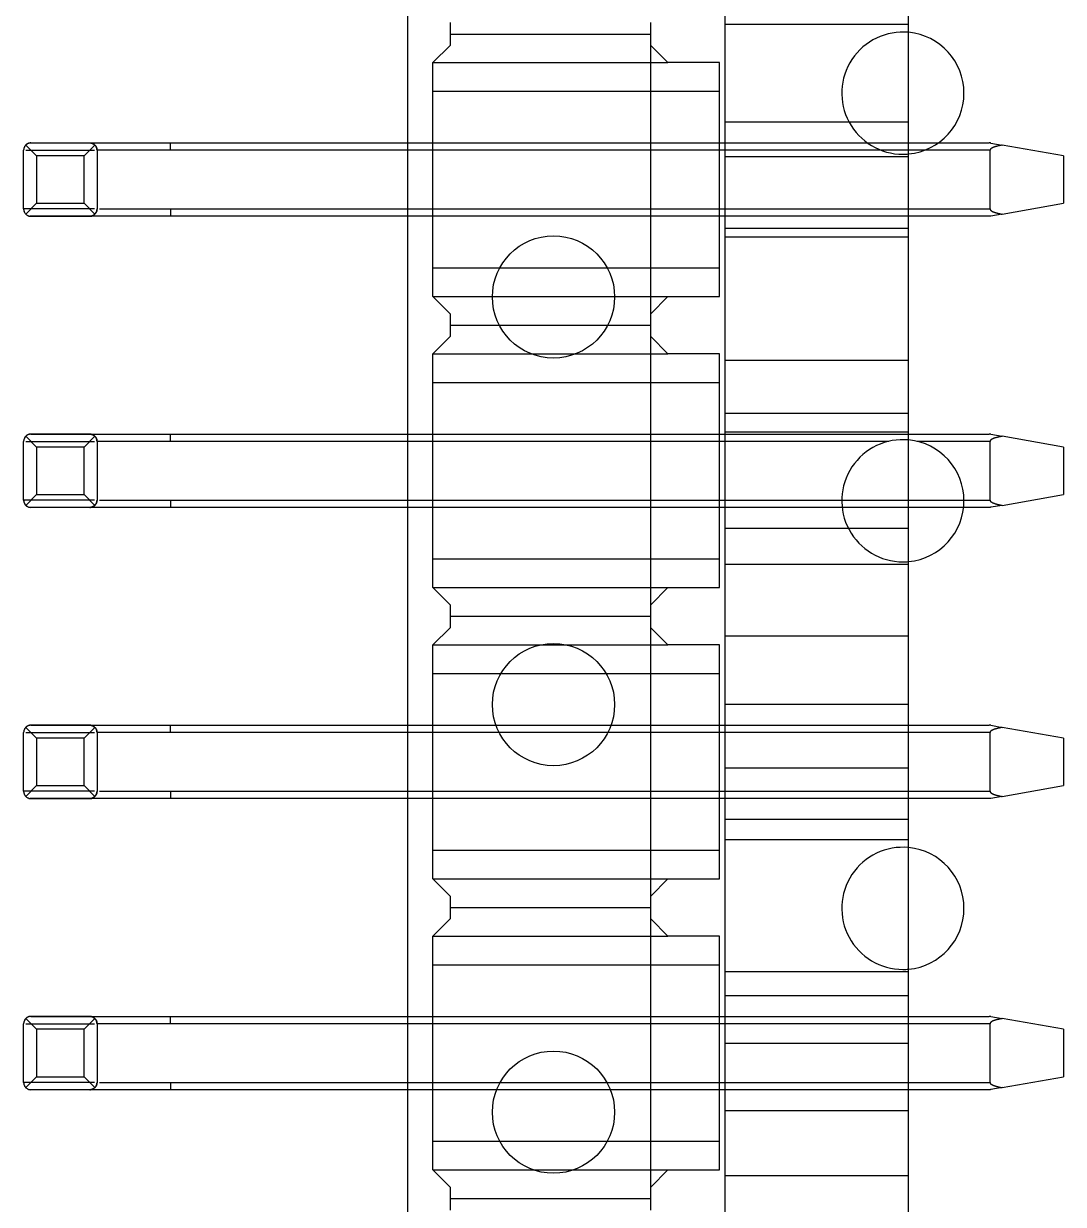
# Model space of a CAD drawing. Header units: millimetres. Extents: x -9.7 to 17, y -113.7 to -66.3.
# Drawn here: x -9.72 to -0.65, y -101.48 to -91.18 of the extents above; entities that cross this region are included whole.
import ezdxf

# ---------------------------------------------------------------- set-up
doc = ezdxf.new("R2010")
doc.units = ezdxf.units.MM
doc.linetypes.add('HIDDEN', pattern=[9.525, 6.35, -3.175])
doc.layers.get('0').update_dxf_attribs({"lineweight": 70})
doc.layers.add('Hidden', color=7, linetype='HIDDEN', lineweight=70)

msp = doc.modelspace()

# ---------------------------------------------------------------- linework, layer by layer
at = {"color": 7, "lineweight": -3}
for p, q in [((-6.368, -112.674), (-6.368, -67.335)), ((-3.6, -107.513), (-3.6, -72.493)), ((-2, -91.251), (-2, -88.758)), ((-2, -92.314), (-2, -91.251)), ((-9.72, -92.277), (-9.72, -92.281)), ((-9.72, -92.793), (-9.72, -92.281)), ((-9.607, -92.33), (-9.701, -92.236)), ((-9.133, -92.218), (-9.667, -92.218)), ((-9.656, -92.217), (-9.144, -92.217)), ((-9.193, -92.33), (-9.099, -92.236)), ((-9.134, -92.217), (-9.103, -92.217)), ((-9.103, -92.217), (-8.44, -92.217)), ((-9.08, -92.281), (-9.08, -92.793)), ((-8.44, -92.281), (-9.08, -92.281)), ((-8.44, -92.217), (-6.368, -92.217)), ((-6.368, -92.281), (-8.44, -92.281)), ((-2, -92.217), (-1.744, -92.217)), ((-1.864, -92.281), (-2, -92.281)), ((-9.607, -92.33), (-9.607, -92.744)), ((-9.193, -92.33), (-9.607, -92.33)), ((-9.193, -92.744), (-9.193, -92.33)), ((-2, -94.807), (-2, -92.314)), ((-9.701, -92.839), (-9.607, -92.744)), ((-9.607, -92.744), (-9.193, -92.744)), ((-9.099, -92.839), (-9.193, -92.744)), ((-9.059, -92.793), (-8.44, -92.793)), ((-8.44, -92.793), (-6.368, -92.793)), ((-9.667, -92.856), (-9.133, -92.856)), ((-9.144, -92.857), (-9.656, -92.857)), ((-8.44, -92.857), (-9.144, -92.857)), ((-6.368, -92.857), (-8.44, -92.857)), ((-5.567, -93.307), (-4.629, -93.307)), ((-5.631, -93.557), (-4.565, -93.557)), ((-5.571, -93.807), (-4.625, -93.807)), ((-5.571, -93.807), (-4.625, -93.807)), ((-5.292, -94.057), (-4.904, -94.057)), ((-9.133, -94.758), (-9.667, -94.758)), ((-9.656, -94.757), (-9.144, -94.757)), ((-9.134, -94.757), (-9.103, -94.757)), ((-9.103, -94.757), (-8.44, -94.757)), ((-8.44, -94.757), (-6.368, -94.757)), ((-9.72, -94.817), (-9.72, -94.821)), ((-9.72, -95.333), (-9.72, -94.821)), ((-9.607, -94.87), (-9.701, -94.776)), ((-9.607, -94.87), (-9.607, -95.284)), ((-9.193, -94.87), (-9.607, -94.87)), ((-9.193, -94.87), (-9.099, -94.776)), ((-9.193, -95.284), (-9.193, -94.87)), ((-9.08, -94.821), (-9.08, -95.333)), ((-8.44, -94.821), (-9.08, -94.821)), ((-6.368, -94.821), (-8.44, -94.821)), ((-2, -95.87), (-2, -94.807)), ((-9.701, -95.379), (-9.607, -95.284)), ((-9.607, -95.284), (-9.193, -95.284)), ((-9.099, -95.379), (-9.193, -95.284)), ((-9.059, -95.333), (-8.44, -95.333)), ((-8.44, -95.333), (-6.368, -95.333)), ((-2, -95.333), (-1.518, -95.333)), ((-9.667, -95.396), (-9.133, -95.396)), ((-9.144, -95.397), (-9.656, -95.397)), ((-8.44, -95.397), (-9.144, -95.397)), ((-6.368, -95.397), (-8.44, -95.397)), ((-1.521, -95.397), (-2, -95.397)), ((-2, -98.363), (-2, -95.87)), ((-5.22, -96.597), (-4.976, -96.597)), ((-5.559, -96.847), (-4.637, -96.847)), ((-9.607, -97.41), (-9.701, -97.316)), ((-9.133, -97.298), (-9.667, -97.298)), ((-9.656, -97.297), (-9.144, -97.297)), ((-9.193, -97.41), (-9.099, -97.316)), ((-9.134, -97.297), (-9.103, -97.297)), ((-9.103, -97.297), (-8.44, -97.297)), ((-8.44, -97.297), (-6.368, -97.297)), ((-9.72, -97.357), (-9.72, -97.361)), ((-9.72, -97.873), (-9.72, -97.361)), ((-9.193, -97.41), (-9.607, -97.41)), ((-9.607, -97.41), (-9.607, -97.824)), ((-9.193, -97.824), (-9.193, -97.41)), ((-9.08, -97.361), (-9.08, -97.873)), ((-8.44, -97.361), (-9.08, -97.361)), ((-6.368, -97.361), (-8.44, -97.361)), ((-9.701, -97.919), (-9.607, -97.824)), ((-9.607, -97.824), (-9.193, -97.824)), ((-9.099, -97.919), (-9.193, -97.824)), ((-9.667, -97.936), (-9.133, -97.936)), ((-9.144, -97.937), (-9.656, -97.937)), ((-8.44, -97.937), (-9.144, -97.937)), ((-9.059, -97.873), (-8.44, -97.873)), ((-8.44, -97.873), (-6.368, -97.873)), ((-6.368, -97.937), (-8.44, -97.937)), ((-2, -99.426), (-2, -98.363)), ((-2, -107.513), (-2, -99.426)), ((-9.72, -99.897), (-9.72, -99.901)), ((-9.72, -100.413), (-9.72, -99.901)), ((-9.607, -99.95), (-9.701, -99.856)), ((-9.133, -99.838), (-9.667, -99.838)), ((-9.656, -99.837), (-9.144, -99.837)), ((-9.193, -99.95), (-9.099, -99.856)), ((-9.134, -99.837), (-9.103, -99.837)), ((-9.103, -99.837), (-8.44, -99.837)), ((-9.08, -99.901), (-9.08, -100.413)), ((-8.44, -99.901), (-9.08, -99.901)), ((-8.44, -99.837), (-6.368, -99.837)), ((-6.368, -99.901), (-8.44, -99.901)), ((-9.607, -99.95), (-9.607, -100.364)), ((-9.193, -99.95), (-9.607, -99.95)), ((-9.193, -100.364), (-9.193, -99.95)), ((-9.701, -100.459), (-9.607, -100.364)), ((-9.607, -100.364), (-9.193, -100.364)), ((-9.099, -100.459), (-9.193, -100.364)), ((-8.44, -100.413), (-6.368, -100.413)), ((-9.667, -100.476), (-9.133, -100.476)), ((-9.144, -100.477), (-9.656, -100.477)), ((-8.44, -100.477), (-9.144, -100.477)), ((-6.368, -100.477), (-8.44, -100.477)), ((-5.567, -100.927), (-4.629, -100.927)), ((-5.27, -101.177), (-4.926, -101.177))]:
    msp.add_line(p, q, dxfattribs=at)
for centre in [(-5.098, -93.561), (-5.098, -97.117), (-5.098, -100.673)]:
    msp.add_circle(centre, 0.533, dxfattribs=at)
for centre, start, end in [((-2.05, -91.783), 84.6214, 270), ((-2.05, -91.783), 275.3786, 84.6214), ((-2.05, -91.783), 270, 275.3786), ((-2.05, -95.339), 84.6214, 270), ((-2.05, -95.339), 275.3786, 84.6214), ((-2.05, -95.339), 270, 275.3786), ((-2.05, -98.895), 84.6214, 270), ((-2.05, -98.895), 275.3786, 84.6214), ((-2.05, -98.895), 270, 275.3786)]:
    msp.add_arc(centre, 0.533, start, end, dxfattribs=at)
for centre in [(-8.44, -92.281), (-8.44, -94.821), (-8.44, -97.361), (-8.44, -99.901)]:
    msp.add_ellipse(centre, major_axis=(0, -0.064), ratio=0.000208, start_param=1.570796, end_param=3.141593, dxfattribs=at)
at = {"color": 7, "lineweight": -3, "extrusion": (-7.42711e-49, 7.95599e-31, -1)}
for centre in [(-8.44, -92.793), (-8.44, -95.333), (-8.44, -97.873), (-8.44, -100.413)]:
    msp.add_ellipse(centre, major_axis=(0, 0.064), ratio=0.000208, start_param=1.570796, end_param=3.141593, dxfattribs=at)
at = {"color": 7, "lineweight": -3}
for points, knots in [([(-9.701, -92.236), (-9.705, -92.24), (-9.71, -92.246), (-9.714, -92.255), (-9.716, -92.26), (-9.718, -92.264), (-9.719, -92.268), (-9.719, -92.27), (-9.719, -92.272), (-9.72, -92.274), (-9.72, -92.276), (-9.72, -92.279), (-9.72, -92.28), (-9.72, -92.281)], [0, 0, 0, 0, 0.337858, 0.4465, 0.575502, 0.652676, 0.743645, 0.778355, 0.815966, 0.856935, 0.901466, 0.949498, 1, 1, 1, 1]), ([(-9.667, -92.218), (-9.668, -92.219), (-9.67, -92.219), (-9.674, -92.22), (-9.677, -92.221), (-9.681, -92.222), (-9.687, -92.225), (-9.694, -92.229), (-9.699, -92.234), (-9.701, -92.236)], [0, 0, 0, 0, 0.085863, 0.170561, 0.254296, 0.378541, 0.501828, 0.748342, 1, 1, 1, 1]), ([(-9.656, -92.217), (-9.658, -92.217), (-9.662, -92.217), (-9.665, -92.218), (-9.667, -92.218)], [0, 0, 0, 0, 0.55994, 1, 1, 1, 1]), ([(-9.144, -92.217), (-9.142, -92.217), (-9.138, -92.217), (-9.135, -92.218), (-9.133, -92.218)], [0, 0, 0, 0, 0.55994, 1, 1, 1, 1]), ([(-9.099, -92.236), (-9.101, -92.234), (-9.106, -92.229), (-9.113, -92.225), (-9.119, -92.222), (-9.123, -92.221), (-9.126, -92.22), (-9.13, -92.219), (-9.132, -92.219), (-9.133, -92.218)], [0, 0, 0, 0, 0.250981, 0.497293, 0.620649, 0.745069, 0.828977, 0.913887, 1, 1, 1, 1]), ([(-9.08, -92.281), (-9.08, -92.281), (-9.08, -92.28), (-9.08, -92.278), (-9.08, -92.276), (-9.08, -92.275), (-9.081, -92.273), (-9.081, -92.271), (-9.081, -92.268), (-9.082, -92.265), (-9.083, -92.262), (-9.084, -92.259), (-9.085, -92.255), (-9.088, -92.249), (-9.093, -92.242), (-9.097, -92.238), (-9.099, -92.236)], [0, 0, 0, 0, 0.033141, 0.065982, 0.098538, 0.130825, 0.173485, 0.215737, 0.257622, 0.319854, 0.381505, 0.44273, 0.503682, 0.665984, 0.830465, 1, 1, 1, 1]), ([(-9.72, -92.793), (-9.72, -92.794), (-9.72, -92.795), (-9.72, -92.797), (-9.72, -92.798), (-9.72, -92.8), (-9.719, -92.802), (-9.719, -92.804), (-9.719, -92.807), (-9.718, -92.809), (-9.717, -92.812), (-9.716, -92.815), (-9.715, -92.82), (-9.712, -92.825), (-9.707, -92.832), (-9.703, -92.837), (-9.701, -92.839)], [0, 0, 0, 0, 0.033141, 0.065982, 0.098538, 0.130825, 0.173485, 0.215737, 0.257622, 0.319854, 0.381505, 0.44273, 0.503682, 0.665984, 0.830465, 1, 1, 1, 1]), ([(-9.099, -92.839), (-9.095, -92.834), (-9.09, -92.829), (-9.086, -92.82), (-9.084, -92.815), (-9.082, -92.81), (-9.081, -92.807), (-9.081, -92.804), (-9.081, -92.802), (-9.08, -92.8), (-9.08, -92.798), (-9.08, -92.796), (-9.08, -92.794), (-9.08, -92.793)], [0, 0, 0, 0, 0.337858, 0.4465, 0.575502, 0.652676, 0.743645, 0.778355, 0.815966, 0.856935, 0.901466, 0.949498, 1, 1, 1, 1]), ([(-9.711, -92.826), (-9.711, -92.827), (-9.708, -92.831), (-9.702, -92.838), (-9.696, -92.843), (-9.693, -92.846)], [0, 0, 0, 0, 0.085651, 0.583443, 1, 1, 1, 1]), ([(-9.701, -92.839), (-9.699, -92.841), (-9.694, -92.845), (-9.687, -92.849), (-9.681, -92.852), (-9.677, -92.854), (-9.674, -92.855), (-9.67, -92.856), (-9.668, -92.856), (-9.667, -92.856)], [0, 0, 0, 0, 0.250981, 0.497293, 0.620649, 0.745069, 0.828977, 0.913887, 1, 1, 1, 1]), ([(-9.656, -92.857), (-9.658, -92.857), (-9.662, -92.857), (-9.665, -92.857), (-9.667, -92.856)], [0, 0, 0, 0, 0.55994, 1, 1, 1, 1]), ([(-9.144, -92.857), (-9.142, -92.857), (-9.138, -92.857), (-9.135, -92.857), (-9.133, -92.856)], [0, 0, 0, 0, 0.55994, 1, 1, 1, 1]), ([(-9.133, -92.856), (-9.132, -92.856), (-9.13, -92.856), (-9.126, -92.855), (-9.123, -92.854), (-9.119, -92.852), (-9.113, -92.849), (-9.106, -92.845), (-9.101, -92.841), (-9.099, -92.839)], [0, 0, 0, 0, 0.085863, 0.170561, 0.254296, 0.378541, 0.501828, 0.748342, 1, 1, 1, 1]), ([(-9.667, -94.758), (-9.668, -94.759), (-9.67, -94.759), (-9.674, -94.76), (-9.677, -94.761), (-9.681, -94.762), (-9.687, -94.765), (-9.694, -94.769), (-9.699, -94.774), (-9.701, -94.776)], [0, 0, 0, 0, 0.085863, 0.170561, 0.254296, 0.378541, 0.501828, 0.748342, 1, 1, 1, 1]), ([(-9.656, -94.757), (-9.658, -94.757), (-9.662, -94.757), (-9.665, -94.758), (-9.667, -94.758)], [0, 0, 0, 0, 0.55994, 1, 1, 1, 1]), ([(-9.144, -94.757), (-9.142, -94.757), (-9.138, -94.757), (-9.135, -94.758), (-9.133, -94.758)], [0, 0, 0, 0, 0.55994, 1, 1, 1, 1]), ([(-9.099, -94.776), (-9.101, -94.774), (-9.106, -94.769), (-9.113, -94.765), (-9.119, -94.762), (-9.123, -94.761), (-9.126, -94.76), (-9.13, -94.759), (-9.132, -94.759), (-9.133, -94.758)], [0, 0, 0, 0, 0.250981, 0.497293, 0.620649, 0.745069, 0.828977, 0.913887, 1, 1, 1, 1]), ([(-9.701, -94.776), (-9.705, -94.78), (-9.71, -94.786), (-9.714, -94.795), (-9.716, -94.8), (-9.718, -94.804), (-9.719, -94.808), (-9.719, -94.81), (-9.719, -94.812), (-9.72, -94.814), (-9.72, -94.816), (-9.72, -94.819), (-9.72, -94.82), (-9.72, -94.821)], [0, 0, 0, 0, 0.337858, 0.4465, 0.575502, 0.652676, 0.743645, 0.778355, 0.815966, 0.856935, 0.901466, 0.949498, 1, 1, 1, 1]), ([(-9.08, -94.821), (-9.08, -94.821), (-9.08, -94.82), (-9.08, -94.818), (-9.08, -94.816), (-9.08, -94.815), (-9.081, -94.813), (-9.081, -94.811), (-9.081, -94.808), (-9.082, -94.805), (-9.083, -94.802), (-9.084, -94.799), (-9.085, -94.795), (-9.088, -94.789), (-9.093, -94.782), (-9.097, -94.778), (-9.099, -94.776)], [0, 0, 0, 0, 0.033141, 0.065982, 0.098538, 0.130825, 0.173485, 0.215737, 0.257622, 0.319854, 0.381505, 0.44273, 0.503682, 0.665984, 0.830465, 1, 1, 1, 1]), ([(-9.72, -95.333), (-9.72, -95.334), (-9.72, -95.335), (-9.72, -95.337), (-9.72, -95.338), (-9.72, -95.34), (-9.719, -95.342), (-9.719, -95.344), (-9.719, -95.347), (-9.718, -95.349), (-9.717, -95.352), (-9.716, -95.355), (-9.715, -95.36), (-9.712, -95.365), (-9.707, -95.372), (-9.703, -95.377), (-9.701, -95.379)], [0, 0, 0, 0, 0.033141, 0.065982, 0.098538, 0.130825, 0.173485, 0.215737, 0.257622, 0.319854, 0.381505, 0.44273, 0.503682, 0.665984, 0.830465, 1, 1, 1, 1]), ([(-9.701, -95.379), (-9.699, -95.381), (-9.694, -95.385), (-9.687, -95.389), (-9.681, -95.392), (-9.677, -95.394), (-9.674, -95.395), (-9.67, -95.396), (-9.668, -95.396), (-9.667, -95.396)], [0, 0, 0, 0, 0.250981, 0.497293, 0.620649, 0.745069, 0.828977, 0.913887, 1, 1, 1, 1]), ([(-9.133, -95.396), (-9.132, -95.396), (-9.13, -95.396), (-9.126, -95.395), (-9.123, -95.394), (-9.119, -95.392), (-9.113, -95.389), (-9.106, -95.385), (-9.101, -95.381), (-9.099, -95.379)], [0, 0, 0, 0, 0.085863, 0.170561, 0.254296, 0.378541, 0.501828, 0.748342, 1, 1, 1, 1]), ([(-9.099, -95.379), (-9.095, -95.374), (-9.09, -95.369), (-9.086, -95.36), (-9.084, -95.355), (-9.082, -95.35), (-9.081, -95.347), (-9.081, -95.344), (-9.081, -95.342), (-9.08, -95.34), (-9.08, -95.338), (-9.08, -95.336), (-9.08, -95.334), (-9.08, -95.333)], [0, 0, 0, 0, 0.337858, 0.4465, 0.575502, 0.652676, 0.743645, 0.778355, 0.815966, 0.856935, 0.901466, 0.949498, 1, 1, 1, 1]), ([(-9.656, -95.397), (-9.658, -95.397), (-9.662, -95.397), (-9.665, -95.397), (-9.667, -95.396)], [0, 0, 0, 0, 0.55994, 1, 1, 1, 1]), ([(-9.144, -95.397), (-9.142, -95.397), (-9.138, -95.397), (-9.135, -95.397), (-9.133, -95.396)], [0, 0, 0, 0, 0.55994, 1, 1, 1, 1]), ([(-9.701, -97.316), (-9.705, -97.32), (-9.71, -97.326), (-9.714, -97.335), (-9.716, -97.34), (-9.718, -97.344), (-9.719, -97.348), (-9.719, -97.35), (-9.719, -97.352), (-9.72, -97.354), (-9.72, -97.356), (-9.72, -97.359), (-9.72, -97.36), (-9.72, -97.361)], [0, 0, 0, 0, 0.337858, 0.4465, 0.575502, 0.652676, 0.743645, 0.778355, 0.815966, 0.856935, 0.901466, 0.949498, 1, 1, 1, 1]), ([(-9.667, -97.298), (-9.668, -97.299), (-9.67, -97.299), (-9.674, -97.3), (-9.677, -97.301), (-9.681, -97.302), (-9.687, -97.305), (-9.694, -97.309), (-9.699, -97.314), (-9.701, -97.316)], [0, 0, 0, 0, 0.085863, 0.170561, 0.254296, 0.378541, 0.501828, 0.748342, 1, 1, 1, 1]), ([(-9.656, -97.297), (-9.658, -97.297), (-9.662, -97.297), (-9.665, -97.298), (-9.667, -97.298)], [0, 0, 0, 0, 0.55994, 1, 1, 1, 1]), ([(-9.144, -97.297), (-9.142, -97.297), (-9.138, -97.297), (-9.135, -97.298), (-9.133, -97.298)], [0, 0, 0, 0, 0.55994, 1, 1, 1, 1]), ([(-9.099, -97.316), (-9.101, -97.314), (-9.106, -97.309), (-9.113, -97.305), (-9.119, -97.302), (-9.123, -97.301), (-9.126, -97.3), (-9.13, -97.299), (-9.132, -97.299), (-9.133, -97.298)], [0, 0, 0, 0, 0.250981, 0.497293, 0.620649, 0.745069, 0.828977, 0.913887, 1, 1, 1, 1]), ([(-9.08, -97.361), (-9.08, -97.361), (-9.08, -97.36), (-9.08, -97.358), (-9.08, -97.356), (-9.08, -97.355), (-9.081, -97.353), (-9.081, -97.351), (-9.081, -97.348), (-9.082, -97.345), (-9.083, -97.342), (-9.084, -97.339), (-9.085, -97.335), (-9.088, -97.329), (-9.093, -97.322), (-9.097, -97.318), (-9.099, -97.316)], [0, 0, 0, 0, 0.033141, 0.065982, 0.098538, 0.130825, 0.173485, 0.215737, 0.257622, 0.319854, 0.381505, 0.44273, 0.503682, 0.665984, 0.830465, 1, 1, 1, 1]), ([(-9.72, -97.873), (-9.72, -97.874), (-9.72, -97.875), (-9.72, -97.877), (-9.72, -97.878), (-9.72, -97.88), (-9.719, -97.882), (-9.719, -97.884), (-9.719, -97.887), (-9.718, -97.889), (-9.717, -97.892), (-9.716, -97.895), (-9.715, -97.9), (-9.712, -97.905), (-9.707, -97.912), (-9.703, -97.917), (-9.701, -97.919)], [0, 0, 0, 0, 0.033141, 0.065982, 0.098538, 0.130825, 0.173485, 0.215737, 0.257622, 0.319854, 0.381505, 0.44273, 0.503682, 0.665984, 0.830465, 1, 1, 1, 1]), ([(-9.701, -97.919), (-9.699, -97.921), (-9.694, -97.925), (-9.687, -97.929), (-9.681, -97.932), (-9.677, -97.934), (-9.674, -97.935), (-9.67, -97.936), (-9.668, -97.936), (-9.667, -97.936)], [0, 0, 0, 0, 0.250981, 0.497293, 0.620649, 0.745069, 0.828977, 0.913887, 1, 1, 1, 1]), ([(-9.656, -97.937), (-9.658, -97.937), (-9.662, -97.937), (-9.665, -97.937), (-9.667, -97.936)], [0, 0, 0, 0, 0.55994, 1, 1, 1, 1]), ([(-9.144, -97.937), (-9.142, -97.937), (-9.138, -97.937), (-9.135, -97.937), (-9.133, -97.936)], [0, 0, 0, 0, 0.55994, 1, 1, 1, 1]), ([(-9.133, -97.936), (-9.132, -97.936), (-9.13, -97.936), (-9.126, -97.935), (-9.123, -97.934), (-9.119, -97.932), (-9.113, -97.929), (-9.106, -97.925), (-9.101, -97.921), (-9.099, -97.919)], [0, 0, 0, 0, 0.085863, 0.170561, 0.254296, 0.378541, 0.501828, 0.748342, 1, 1, 1, 1]), ([(-9.099, -97.919), (-9.095, -97.914), (-9.09, -97.909), (-9.086, -97.9), (-9.084, -97.895), (-9.082, -97.89), (-9.081, -97.887), (-9.081, -97.884), (-9.081, -97.882), (-9.08, -97.88), (-9.08, -97.878), (-9.08, -97.876), (-9.08, -97.874), (-9.08, -97.873)], [0, 0, 0, 0, 0.337858, 0.4465, 0.575502, 0.652676, 0.743645, 0.778355, 0.815966, 0.856935, 0.901466, 0.949498, 1, 1, 1, 1]), ([(-9.701, -99.856), (-9.705, -99.86), (-9.71, -99.866), (-9.714, -99.875), (-9.716, -99.88), (-9.718, -99.884), (-9.719, -99.888), (-9.719, -99.89), (-9.719, -99.892), (-9.72, -99.894), (-9.72, -99.896), (-9.72, -99.899), (-9.72, -99.9), (-9.72, -99.901)], [0, 0, 0, 0, 0.337858, 0.4465, 0.575502, 0.652676, 0.743645, 0.778355, 0.815966, 0.856935, 0.901466, 0.949498, 1, 1, 1, 1]), ([(-9.667, -99.838), (-9.668, -99.839), (-9.67, -99.839), (-9.674, -99.84), (-9.677, -99.841), (-9.681, -99.842), (-9.687, -99.845), (-9.694, -99.849), (-9.699, -99.854), (-9.701, -99.856)], [0, 0, 0, 0, 0.085863, 0.170561, 0.254296, 0.378541, 0.501828, 0.748342, 1, 1, 1, 1]), ([(-9.656, -99.837), (-9.658, -99.837), (-9.662, -99.837), (-9.665, -99.838), (-9.667, -99.838)], [0, 0, 0, 0, 0.55994, 1, 1, 1, 1]), ([(-9.144, -99.837), (-9.142, -99.837), (-9.138, -99.837), (-9.135, -99.838), (-9.133, -99.838)], [0, 0, 0, 0, 0.55994, 1, 1, 1, 1]), ([(-9.099, -99.856), (-9.101, -99.854), (-9.106, -99.849), (-9.113, -99.845), (-9.119, -99.842), (-9.123, -99.841), (-9.126, -99.84), (-9.13, -99.839), (-9.132, -99.839), (-9.133, -99.838)], [0, 0, 0, 0, 0.250981, 0.497293, 0.620649, 0.745069, 0.828977, 0.913887, 1, 1, 1, 1]), ([(-9.08, -99.901), (-9.08, -99.901), (-9.08, -99.9), (-9.08, -99.898), (-9.08, -99.896), (-9.08, -99.895), (-9.081, -99.893), (-9.081, -99.891), (-9.081, -99.888), (-9.082, -99.885), (-9.083, -99.882), (-9.084, -99.879), (-9.085, -99.875), (-9.088, -99.869), (-9.093, -99.862), (-9.097, -99.858), (-9.099, -99.856)], [0, 0, 0, 0, 0.033141, 0.065982, 0.098538, 0.130825, 0.173485, 0.215737, 0.257622, 0.319854, 0.381505, 0.44273, 0.503682, 0.665984, 0.830465, 1, 1, 1, 1]), ([(-9.72, -100.413), (-9.72, -100.414), (-9.72, -100.415), (-9.72, -100.417), (-9.72, -100.418), (-9.72, -100.42), (-9.719, -100.422), (-9.719, -100.424), (-9.719, -100.427), (-9.718, -100.429), (-9.717, -100.432), (-9.716, -100.435), (-9.715, -100.44), (-9.712, -100.445), (-9.707, -100.452), (-9.703, -100.457), (-9.701, -100.459)], [0, 0, 0, 0, 0.033141, 0.065982, 0.098538, 0.130825, 0.173485, 0.215737, 0.257622, 0.319854, 0.381505, 0.44273, 0.503682, 0.665984, 0.830465, 1, 1, 1, 1]), ([(-9.099, -100.459), (-9.095, -100.454), (-9.09, -100.449), (-9.086, -100.44), (-9.084, -100.435), (-9.082, -100.43), (-9.081, -100.427), (-9.081, -100.424), (-9.081, -100.422), (-9.08, -100.42), (-9.08, -100.418), (-9.08, -100.416), (-9.08, -100.414), (-9.08, -100.413)], [0, 0, 0, 0, 0.337858, 0.4465, 0.575502, 0.652676, 0.743645, 0.778355, 0.815966, 0.856935, 0.901466, 0.949498, 1, 1, 1, 1]), ([(-9.059, -100.413), (-9.059, -100.413), (-9.049, -100.413), (-9.028, -100.413), (-8.991, -100.413), (-8.945, -100.413), (-8.89, -100.413), (-8.827, -100.413), (-8.758, -100.413), (-8.685, -100.413), (-8.609, -100.413), (-8.528, -100.413), (-8.471, -100.413), (-8.44, -100.413)], [0, 0, 0, 0, 0.000963, 0.044413, 0.104314, 0.17947, 0.268626, 0.370353, 0.482824, 0.604183, 0.724831, 0.849982, 1, 1, 1, 1]), ([(-9.701, -100.459), (-9.699, -100.461), (-9.694, -100.465), (-9.687, -100.469), (-9.681, -100.472), (-9.677, -100.474), (-9.674, -100.475), (-9.67, -100.476), (-9.668, -100.476), (-9.667, -100.476)], [0, 0, 0, 0, 0.250981, 0.497293, 0.620649, 0.745069, 0.828977, 0.913887, 1, 1, 1, 1]), ([(-9.656, -100.477), (-9.658, -100.477), (-9.662, -100.477), (-9.665, -100.477), (-9.667, -100.476)], [0, 0, 0, 0, 0.55994, 1, 1, 1, 1]), ([(-9.144, -100.477), (-9.142, -100.477), (-9.138, -100.477), (-9.135, -100.477), (-9.133, -100.476)], [0, 0, 0, 0, 0.55994, 1, 1, 1, 1]), ([(-9.133, -100.476), (-9.132, -100.476), (-9.13, -100.476), (-9.126, -100.475), (-9.123, -100.474), (-9.119, -100.472), (-9.113, -100.469), (-9.106, -100.465), (-9.101, -100.461), (-9.099, -100.459)], [0, 0, 0, 0, 0.085863, 0.170561, 0.254296, 0.378541, 0.501828, 0.748342, 1, 1, 1, 1])]:
    msp.add_open_spline(points, degree=3, knots=knots, dxfattribs=at)
at = {"layer": 'Hidden', "color": 7, "lineweight": -3}
for p, q in [((-6, -91.167), (-6, -91.267)), ((-4.25, -91.267), (-4.25, -91.167)), ((-2, -91.185), (-3.6, -91.185)), ((-6, -91.367), (-6.15, -91.517)), ((-6, -91.267), (-4.25, -91.267)), ((-6, -91.267), (-4.25, -91.267)), ((-6, -91.267), (-6, -91.367)), ((-4.25, -91.367), (-4.25, -91.267)), ((-4.1, -91.517), (-4.25, -91.367)), ((-4.25, -91.517), (-4.25, -91.367)), ((-6.15, -91.767), (-6.15, -91.517)), ((-6.15, -91.517), (-4.1, -91.517)), ((-4.25, -91.767), (-4.25, -91.517)), ((-3.65, -91.517), (-4.1, -91.517)), ((-3.65, -91.767), (-3.65, -91.517)), ((-6.15, -91.767), (-3.65, -91.767)), ((-6.15, -93.307), (-6.15, -91.767)), ((-4.25, -93.707), (-4.25, -91.767)), ((-3.65, -93.307), (-3.65, -91.767)), ((-2.519, -92.037), (-3.6, -92.037)), ((-2, -92.037), (-2.519, -92.037)), ((-3.6, -92.335), (-2, -92.335)), ((-2, -92.963), (-3.6, -92.963)), ((-3.6, -93.037), (-2, -93.037)), ((-6.15, -93.307), (-5.567, -93.307)), ((-6.15, -93.557), (-6.15, -93.307)), ((-4.629, -93.307), (-3.65, -93.307)), ((-3.65, -93.557), (-3.65, -93.307)), ((-6.15, -93.557), (-5.631, -93.557)), ((-6.15, -93.557), (-6, -93.707)), ((-4.565, -93.557), (-4.1, -93.557)), ((-4.25, -93.707), (-4.1, -93.557)), ((-4.1, -93.557), (-3.65, -93.557)), ((-6, -93.707), (-6, -93.807)), ((-4.25, -93.807), (-4.25, -93.707)), ((-6, -93.807), (-5.571, -93.807)), ((-6, -93.807), (-6, -93.907)), ((-6, -93.807), (-5.571, -93.807)), ((-4.625, -93.807), (-4.25, -93.807)), ((-4.625, -93.807), (-4.25, -93.807)), ((-4.25, -93.907), (-4.25, -93.807)), ((-6, -93.907), (-6.15, -94.057)), ((-4.1, -94.057), (-4.25, -93.907)), ((-4.25, -95.847), (-4.25, -93.907)), ((-6.15, -94.307), (-6.15, -94.057)), ((-6.15, -94.057), (-5.292, -94.057)), ((-4.904, -94.057), (-4.1, -94.057)), ((-3.65, -94.057), (-4.1, -94.057)), ((-3.65, -94.307), (-3.65, -94.057)), ((-3.6, -94.113), (-2, -94.113)), ((-6.15, -95.847), (-6.15, -94.307)), ((-6.15, -94.307), (-3.65, -94.307)), ((-3.65, -95.847), (-3.65, -94.307)), ((-2, -94.577), (-3.6, -94.577)), ((-2, -94.741), (-3.6, -94.741)), ((-3.6, -95.577), (-2.527, -95.577)), ((-2.527, -95.577), (-2, -95.577)), ((-6.15, -96.097), (-6.15, -95.847)), ((-6.15, -95.847), (-3.65, -95.847)), ((-4.25, -96.097), (-4.25, -95.847)), ((-3.65, -96.097), (-3.65, -95.847)), ((-3.6, -95.891), (-2, -95.891)), ((-6.15, -96.097), (-4.1, -96.097)), ((-6.15, -96.097), (-6, -96.247)), ((-4.25, -96.247), (-4.1, -96.097)), ((-4.25, -96.247), (-4.25, -96.097)), ((-4.1, -96.097), (-3.65, -96.097)), ((-6, -96.247), (-6, -96.347)), ((-4.25, -96.347), (-4.25, -96.247)), ((-6, -96.347), (-4.25, -96.347)), ((-6, -96.347), (-6, -96.447)), ((-6, -96.347), (-4.25, -96.347)), ((-4.25, -96.447), (-4.25, -96.347)), ((-6, -96.447), (-6.15, -96.597)), ((-4.1, -96.597), (-4.25, -96.447)), ((-4.25, -98.387), (-4.25, -96.447)), ((-2, -96.519), (-3.6, -96.519)), ((-6.15, -96.847), (-6.15, -96.597)), ((-6.15, -96.597), (-5.22, -96.597)), ((-4.976, -96.597), (-4.1, -96.597)), ((-3.65, -96.597), (-4.1, -96.597)), ((-3.65, -96.847), (-3.65, -96.597)), ((-6.15, -98.387), (-6.15, -96.847)), ((-6.15, -96.847), (-5.559, -96.847)), ((-4.637, -96.847), (-3.65, -96.847)), ((-3.65, -98.387), (-3.65, -96.847)), ((-2, -97.117), (-3.6, -97.117)), ((-3.6, -97.669), (-2, -97.669)), ((-3.6, -98.117), (-2, -98.117)), ((-2, -98.297), (-3.6, -98.297)), ((-6.15, -98.387), (-3.65, -98.387)), ((-6.15, -98.637), (-6.15, -98.387)), ((-4.25, -98.637), (-4.25, -98.387)), ((-3.65, -98.637), (-3.65, -98.387)), ((-6.15, -98.637), (-4.1, -98.637)), ((-6.15, -98.637), (-6, -98.787)), ((-4.25, -98.787), (-4.25, -98.637)), ((-4.25, -98.787), (-4.1, -98.637)), ((-4.1, -98.637), (-3.65, -98.637)), ((-6, -98.787), (-6, -98.887)), ((-6, -98.887), (-6, -98.987)), ((-6, -98.887), (-4.25, -98.887)), ((-4.25, -98.887), (-4.25, -98.787)), ((-4.25, -98.987), (-4.25, -98.887)), ((-6, -98.987), (-6.15, -99.137)), ((-4.1, -99.137), (-4.25, -98.987)), ((-4.25, -101.327), (-4.25, -98.987)), ((-6.15, -99.387), (-6.15, -99.137)), ((-6.15, -99.137), (-4.1, -99.137)), ((-3.65, -99.137), (-4.1, -99.137)), ((-3.65, -99.387), (-3.65, -99.137)), ((-6.15, -100.927), (-6.15, -99.387)), ((-6.15, -99.387), (-3.65, -99.387)), ((-3.65, -100.927), (-3.65, -99.387)), ((-3.6, -99.447), (-2, -99.447)), ((-2, -99.657), (-3.6, -99.657)), ((-2, -100.075), (-3.6, -100.075)), ((-3.6, -100.657), (-2, -100.657)), ((-6.15, -101.177), (-6.15, -100.927)), ((-6.15, -100.927), (-5.567, -100.927)), ((-4.629, -100.927), (-3.65, -100.927)), ((-3.65, -101.177), (-3.65, -100.927)), ((-6.15, -101.177), (-5.27, -101.177)), ((-6.15, -101.177), (-6, -101.327)), ((-4.926, -101.177), (-4.1, -101.177)), ((-4.25, -101.327), (-4.1, -101.177)), ((-4.1, -101.177), (-3.65, -101.177)), ((-3.6, -101.225), (-2, -101.225)), ((-6, -101.327), (-6, -101.427)), ((-4.25, -101.427), (-4.25, -101.327)), ((-6, -101.427), (-4.25, -101.427)), ((-6, -101.427), (-6, -101.527)), ((-6, -101.427), (-4.25, -101.427)), ((-4.25, -101.527), (-4.25, -101.427))]:
    msp.add_line(p, q, dxfattribs=at)
at = {"layer": 'Hidden', "lineweight": -3}
for p, q in [((-9.701, -92.281), (-9.102, -92.281)), ((-9.656, -92.217), (-9.667, -92.218)), ((-9.144, -92.217), (-9.141, -92.217)), ((-9.141, -92.217), (-9.133, -92.218)), ((-6.368, -92.217), (-3.6, -92.217)), ((-3.6, -92.281), (-6.368, -92.281)), ((-3.6, -92.217), (-2.357, -92.217)), ((-2.235, -92.281), (-3.6, -92.281)), ((-2.357, -92.217), (-2, -92.217)), ((-2, -92.281), (-2.235, -92.281)), ((-1.29, -92.281), (-1.864, -92.281)), ((-1.744, -92.217), (-1.296, -92.217)), ((-1.29, -92.793), (-1.29, -92.281)), ((-1.284, -92.218), (-1.288, -92.218)), ((-1.284, -92.218), (-1.184, -92.236)), ((-0.65, -92.33), (-1.184, -92.236)), ((-0.65, -92.33), (-0.65, -92.744)), ((-9.102, -92.793), (-9.72, -92.793)), ((-6.368, -92.793), (-3.6, -92.793)), ((-3.6, -92.793), (-2, -92.793)), ((-2, -92.793), (-1.29, -92.793)), ((-1.184, -92.839), (-0.65, -92.744)), ((-9.667, -92.856), (-9.656, -92.857)), ((-9.141, -92.857), (-9.144, -92.857)), ((-9.133, -92.856), (-9.141, -92.857)), ((-3.6, -92.857), (-6.368, -92.857)), ((-2, -92.857), (-3.6, -92.857)), ((-1.296, -92.857), (-2, -92.857)), ((-1.284, -92.856), (-1.288, -92.857)), ((-1.184, -92.839), (-1.284, -92.856)), ((-9.656, -94.757), (-9.667, -94.758)), ((-9.144, -94.757), (-9.141, -94.757)), ((-9.141, -94.757), (-9.133, -94.758)), ((-6.368, -94.757), (-3.6, -94.757)), ((-3.6, -94.757), (-2, -94.757)), ((-2, -94.757), (-1.296, -94.757)), ((-1.284, -94.758), (-1.184, -94.776)), ((-9.701, -94.821), (-9.102, -94.821)), ((-3.6, -94.821), (-6.368, -94.821)), ((-2.173, -94.821), (-3.6, -94.821)), ((-1.29, -94.821), (-1.927, -94.821)), ((-1.29, -95.333), (-1.29, -94.821)), ((-0.65, -94.87), (-1.184, -94.776)), ((-0.65, -94.87), (-0.65, -95.284)), ((-9.102, -95.333), (-9.72, -95.333)), ((-6.368, -95.333), (-3.6, -95.333)), ((-3.6, -95.333), (-2.582, -95.333)), ((-2.582, -95.333), (-2, -95.333)), ((-1.518, -95.333), (-1.29, -95.333)), ((-1.184, -95.379), (-1.284, -95.396)), ((-1.184, -95.379), (-0.65, -95.284)), ((-9.667, -95.396), (-9.656, -95.397)), ((-9.133, -95.396), (-9.144, -95.397)), ((-3.6, -95.397), (-6.368, -95.397)), ((-2.579, -95.397), (-3.6, -95.397)), ((-2, -95.397), (-2.579, -95.397)), ((-1.296, -95.397), (-1.521, -95.397)), ((-1.284, -95.396), (-1.288, -95.397)), ((-9.656, -97.297), (-9.667, -97.298)), ((-9.144, -97.297), (-9.141, -97.297)), ((-9.141, -97.297), (-9.133, -97.298)), ((-6.368, -97.297), (-5.598, -97.297)), ((-5.598, -97.297), (-4.598, -97.297)), ((-4.598, -97.297), (-3.6, -97.297)), ((-3.6, -97.297), (-2, -97.297)), ((-2, -97.297), (-1.296, -97.297)), ((-1.284, -97.298), (-1.184, -97.316)), ((-0.65, -97.41), (-1.184, -97.316)), ((-9.701, -97.361), (-9.102, -97.361)), ((-5.57, -97.361), (-6.368, -97.361)), ((-4.626, -97.361), (-5.57, -97.361)), ((-3.6, -97.361), (-4.626, -97.361)), ((-2, -97.361), (-3.6, -97.361)), ((-1.29, -97.361), (-2, -97.361)), ((-1.29, -97.873), (-1.29, -97.361)), ((-0.65, -97.41), (-0.65, -97.824)), ((-1.184, -97.919), (-0.65, -97.824)), ((-9.102, -97.873), (-9.72, -97.873)), ((-9.667, -97.936), (-9.656, -97.937)), ((-9.133, -97.936), (-9.144, -97.937)), ((-6.368, -97.873), (-3.6, -97.873)), ((-3.6, -97.937), (-6.368, -97.937)), ((-3.6, -97.873), (-2, -97.873)), ((-2, -97.937), (-3.6, -97.937)), ((-2, -97.873), (-1.29, -97.873)), ((-1.296, -97.937), (-2, -97.937)), ((-1.284, -97.936), (-1.288, -97.937)), ((-1.184, -97.919), (-1.284, -97.936)), ((-9.701, -99.901), (-9.102, -99.901)), ((-9.656, -99.837), (-9.667, -99.838)), ((-9.144, -99.837), (-9.141, -99.837)), ((-9.141, -99.837), (-9.133, -99.838)), ((-6.368, -99.837), (-6.15, -99.837)), ((-6.15, -99.901), (-6.368, -99.901)), ((-6.15, -99.837), (-4.25, -99.837)), ((-4.25, -99.901), (-6.15, -99.901)), ((-4.25, -99.837), (-3.65, -99.837)), ((-3.65, -99.901), (-4.25, -99.901)), ((-3.65, -99.837), (-3.6, -99.837)), ((-3.6, -99.901), (-3.65, -99.901)), ((-3.6, -99.837), (-2, -99.837)), ((-2, -99.901), (-3.6, -99.901)), ((-2, -99.837), (-1.296, -99.837)), ((-1.29, -99.901), (-2, -99.901)), ((-1.29, -100.413), (-1.29, -99.901)), ((-1.284, -99.838), (-1.184, -99.856)), ((-0.65, -99.95), (-1.184, -99.856)), ((-0.65, -99.95), (-0.65, -100.364)), ((-9.102, -100.413), (-9.72, -100.413)), ((-6.368, -100.413), (-6.15, -100.413)), ((-6.15, -100.413), (-5.562, -100.413)), ((-5.562, -100.413), (-4.634, -100.413)), ((-4.634, -100.413), (-4.25, -100.413)), ((-4.25, -100.413), (-3.65, -100.413)), ((-3.65, -100.413), (-3.6, -100.413)), ((-3.6, -100.413), (-2, -100.413)), ((-2, -100.413), (-1.29, -100.413)), ((-1.184, -100.459), (-0.65, -100.364)), ((-9.667, -100.476), (-9.656, -100.477)), ((-9.133, -100.476), (-9.144, -100.477)), ((-6.15, -100.477), (-6.368, -100.477)), ((-5.593, -100.477), (-6.15, -100.477)), ((-4.603, -100.477), (-5.593, -100.477)), ((-4.25, -100.477), (-4.603, -100.477)), ((-3.65, -100.477), (-4.25, -100.477)), ((-3.6, -100.477), (-3.65, -100.477)), ((-2, -100.477), (-3.6, -100.477)), ((-1.296, -100.477), (-2, -100.477)), ((-1.284, -100.476), (-1.288, -100.477)), ((-1.184, -100.459), (-1.284, -100.476))]:
    msp.add_line(p, q, dxfattribs=at)
at = {"layer": 'Hidden', "lineweight": -3, "extrusion": (-1.06487e-48, 7.98487e-31, -1)}
for centre, start_param, end_param in [((-8.44, -92.281), 4.712389, 6.283185), ((-8.44, -97.361), 5.651963, 6.283185), ((-8.44, -97.361), 4.712389, 5.651963), ((-8.44, -99.901), 4.712389, 6.283185)]:
    msp.add_ellipse(centre, major_axis=(0, 0.064), ratio=0.000298, start_param=start_param, end_param=end_param, dxfattribs=at)
at = {"layer": 'Hidden', "lineweight": -3}
for centre in [(-8.44, -92.793), (-8.44, -95.333), (-8.44, -97.873), (-8.44, -100.413)]:
    msp.add_ellipse(centre, major_axis=(0, -0.064), ratio=0.000308, start_param=4.712389, end_param=6.283185, dxfattribs=at)
for points, knots in [([(-9.688, -92.226), (-9.689, -92.227), (-9.694, -92.229), (-9.702, -92.236), (-9.708, -92.244), (-9.711, -92.248), (-9.712, -92.249)], [0, 0, 0, 0, 0.099491, 0.497425, 0.895357, 1, 1, 1, 1]), ([(-9.667, -92.218), (-9.667, -92.218), (-9.672, -92.219), (-9.679, -92.221), (-9.686, -92.225), (-9.688, -92.226)], [0, 0, 0, 0, 0.046954, 0.583385, 1, 1, 1, 1]), ([(-9.144, -92.217), (-9.144, -92.217), (-9.144, -92.217), (-9.144, -92.217), (-9.144, -92.217)], [0, 0, 0, 0, 0.237226, 1, 1, 1, 1]), ([(-9.133, -92.218), (-9.133, -92.218), (-9.129, -92.219), (-9.12, -92.221), (-9.113, -92.225), (-9.11, -92.228)], [0, 0, 0, 0, 0.010081, 0.504404, 1, 1, 1, 1]), ([(-9.11, -92.228), (-9.109, -92.228), (-9.106, -92.23), (-9.099, -92.236), (-9.09, -92.246), (-9.084, -92.257), (-9.081, -92.269), (-9.08, -92.277), (-9.08, -92.281)], [0, 0, 0, 0, 0.007608, 0.214082, 0.420557, 0.622741, 0.816856, 1, 1, 1, 1]), ([(-1.284, -92.218), (-1.287, -92.218), (-1.29, -92.217), (-1.294, -92.217), (-1.296, -92.217)], [0, 0, 0, 0, 0.559948, 1, 1, 1, 1]), ([(-1.184, -92.236), (-1.203, -92.24), (-1.228, -92.245), (-1.256, -92.254), (-1.268, -92.259), (-1.277, -92.264), (-1.281, -92.267), (-1.285, -92.27), (-1.286, -92.272), (-1.288, -92.274), (-1.289, -92.276), (-1.29, -92.279), (-1.29, -92.28), (-1.29, -92.281)], [0, 0, 0, 0, 0.498784, 0.623652, 0.748571, 0.811071, 0.87372, 0.89462, 0.915601, 0.936632, 0.957665, 0.978774, 1, 1, 1, 1]), ([(-9.72, -92.793), (-9.72, -92.797), (-9.72, -92.805), (-9.716, -92.817), (-9.713, -92.823), (-9.711, -92.826)], [0, 0, 0, 0, 0.336614, 0.6934, 1, 1, 1, 1]), ([(-9.08, -92.793), (-9.08, -92.797), (-9.081, -92.805), (-9.084, -92.817), (-9.088, -92.824), (-9.09, -92.827)], [0, 0, 0, 0, 0.328985, 0.677676, 1, 1, 1, 1]), ([(-1.29, -92.793), (-1.29, -92.794), (-1.29, -92.795), (-1.289, -92.797), (-1.289, -92.798), (-1.288, -92.8), (-1.287, -92.802), (-1.285, -92.804), (-1.282, -92.807), (-1.279, -92.809), (-1.274, -92.812), (-1.269, -92.815), (-1.258, -92.82), (-1.24, -92.826), (-1.214, -92.833), (-1.194, -92.837), (-1.184, -92.839)], [0, 0, 0, 0, 0.013952, 0.028069, 0.042547, 0.057565, 0.078701, 0.10141, 0.125956, 0.166654, 0.212477, 0.263794, 0.320868, 0.502434, 0.728433, 1, 1, 1, 1]), ([(-9.656, -92.857), (-9.656, -92.857), (-9.656, -92.857), (-9.656, -92.857), (-9.656, -92.857)], [0, 0, 0, 0, 0.237352, 1, 1, 1, 1]), ([(-9.109, -92.847), (-9.109, -92.847), (-9.113, -92.849), (-9.12, -92.853), (-9.129, -92.856), (-9.133, -92.856), (-9.133, -92.856)], [0, 0, 0, 0, 0.009738, 0.509956, 0.990207, 1, 1, 1, 1]), ([(-9.096, -92.835), (-9.097, -92.836), (-9.101, -92.841), (-9.105, -92.844), (-9.109, -92.847)], [0, 0, 0, 0, 0.270642, 1, 1, 1, 1]), ([(-1.284, -92.856), (-1.287, -92.857), (-1.29, -92.857), (-1.294, -92.857), (-1.296, -92.857)], [0, 0, 0, 0, 0.559948, 1, 1, 1, 1]), ([(-9.688, -94.766), (-9.689, -94.767), (-9.694, -94.769), (-9.702, -94.776), (-9.708, -94.784), (-9.711, -94.788), (-9.712, -94.789)], [0, 0, 0, 0, 0.099491, 0.497425, 0.895357, 1, 1, 1, 1]), ([(-9.667, -94.758), (-9.667, -94.758), (-9.672, -94.759), (-9.679, -94.761), (-9.686, -94.765), (-9.688, -94.766)], [0, 0, 0, 0, 0.046954, 0.583385, 1, 1, 1, 1]), ([(-9.144, -94.757), (-9.144, -94.757), (-9.144, -94.757), (-9.144, -94.757), (-9.144, -94.757)], [0, 0, 0, 0, 0.237226, 1, 1, 1, 1]), ([(-9.133, -94.758), (-9.133, -94.758), (-9.129, -94.759), (-9.12, -94.761), (-9.113, -94.765), (-9.11, -94.768)], [0, 0, 0, 0, 0.010081, 0.504404, 1, 1, 1, 1]), ([(-9.11, -94.768), (-9.109, -94.768), (-9.106, -94.77), (-9.099, -94.776), (-9.09, -94.786), (-9.084, -94.797), (-9.081, -94.809), (-9.08, -94.817), (-9.08, -94.821)], [0, 0, 0, 0, 0.007608, 0.214082, 0.420557, 0.622741, 0.816856, 1, 1, 1, 1]), ([(-1.284, -94.758), (-1.287, -94.758), (-1.29, -94.757), (-1.294, -94.757), (-1.296, -94.757)], [0, 0, 0, 0, 0.559948, 1, 1, 1, 1]), ([(-1.184, -94.776), (-1.203, -94.78), (-1.228, -94.785), (-1.256, -94.794), (-1.268, -94.799), (-1.277, -94.804), (-1.281, -94.807), (-1.285, -94.81), (-1.286, -94.812), (-1.288, -94.814), (-1.289, -94.816), (-1.29, -94.819), (-1.29, -94.82), (-1.29, -94.821)], [0, 0, 0, 0, 0.498784, 0.623652, 0.748571, 0.811071, 0.87372, 0.89462, 0.915601, 0.936632, 0.957665, 0.978774, 1, 1, 1, 1]), ([(-9.72, -95.333), (-9.72, -95.337), (-9.72, -95.345), (-9.716, -95.357), (-9.713, -95.363), (-9.711, -95.366)], [0, 0, 0, 0, 0.336614, 0.6934, 1, 1, 1, 1]), ([(-9.711, -95.366), (-9.711, -95.367), (-9.708, -95.371), (-9.703, -95.377), (-9.699, -95.381), (-9.697, -95.382)], [0, 0, 0, 0, 0.107012, 0.728949, 1, 1, 1, 1]), ([(-9.109, -95.387), (-9.109, -95.387), (-9.113, -95.389), (-9.12, -95.393), (-9.129, -95.396), (-9.133, -95.396), (-9.133, -95.396)], [0, 0, 0, 0, 0.009738, 0.509956, 0.990207, 1, 1, 1, 1]), ([(-9.096, -95.375), (-9.097, -95.376), (-9.101, -95.381), (-9.105, -95.384), (-9.109, -95.387)], [0, 0, 0, 0, 0.270642, 1, 1, 1, 1]), ([(-9.08, -95.333), (-9.08, -95.337), (-9.081, -95.345), (-9.084, -95.357), (-9.088, -95.364), (-9.09, -95.367)], [0, 0, 0, 0, 0.328985, 0.677676, 1, 1, 1, 1]), ([(-1.29, -95.333), (-1.29, -95.334), (-1.29, -95.335), (-1.289, -95.337), (-1.289, -95.338), (-1.288, -95.34), (-1.287, -95.342), (-1.285, -95.344), (-1.282, -95.347), (-1.279, -95.349), (-1.274, -95.352), (-1.269, -95.355), (-1.258, -95.36), (-1.24, -95.366), (-1.214, -95.373), (-1.194, -95.377), (-1.184, -95.379)], [0, 0, 0, 0, 0.013952, 0.028069, 0.042547, 0.057565, 0.078701, 0.10141, 0.125956, 0.166654, 0.212477, 0.263794, 0.320868, 0.502434, 0.728433, 1, 1, 1, 1]), ([(-9.656, -95.397), (-9.656, -95.397), (-9.656, -95.397), (-9.656, -95.397), (-9.656, -95.397)], [0, 0, 0, 0, 0.237352, 1, 1, 1, 1]), ([(-1.284, -95.396), (-1.287, -95.397), (-1.29, -95.397), (-1.294, -95.397), (-1.296, -95.397)], [0, 0, 0, 0, 0.559948, 1, 1, 1, 1]), ([(-9.688, -97.306), (-9.689, -97.307), (-9.694, -97.309), (-9.702, -97.316), (-9.708, -97.324), (-9.711, -97.328), (-9.712, -97.329)], [0, 0, 0, 0, 0.099491, 0.497425, 0.895357, 1, 1, 1, 1]), ([(-9.667, -97.298), (-9.667, -97.298), (-9.672, -97.299), (-9.679, -97.301), (-9.686, -97.305), (-9.688, -97.306)], [0, 0, 0, 0, 0.046954, 0.583385, 1, 1, 1, 1]), ([(-9.144, -97.297), (-9.144, -97.297), (-9.144, -97.297), (-9.144, -97.297), (-9.144, -97.297)], [0, 0, 0, 0, 0.237226, 1, 1, 1, 1]), ([(-9.133, -97.298), (-9.133, -97.298), (-9.129, -97.299), (-9.12, -97.301), (-9.113, -97.305), (-9.11, -97.308)], [0, 0, 0, 0, 0.010081, 0.504404, 1, 1, 1, 1]), ([(-9.11, -97.308), (-9.109, -97.308), (-9.106, -97.31), (-9.099, -97.316), (-9.09, -97.326), (-9.084, -97.337), (-9.081, -97.349), (-9.08, -97.357), (-9.08, -97.361)], [0, 0, 0, 0, 0.007608, 0.214082, 0.420557, 0.622741, 0.816856, 1, 1, 1, 1]), ([(-1.284, -97.298), (-1.287, -97.298), (-1.29, -97.297), (-1.294, -97.297), (-1.296, -97.297)], [0, 0, 0, 0, 0.559948, 1, 1, 1, 1]), ([(-1.184, -97.316), (-1.203, -97.32), (-1.228, -97.325), (-1.256, -97.334), (-1.268, -97.339), (-1.277, -97.344), (-1.281, -97.347), (-1.285, -97.35), (-1.286, -97.352), (-1.288, -97.354), (-1.289, -97.356), (-1.29, -97.359), (-1.29, -97.36), (-1.29, -97.361)], [0, 0, 0, 0, 0.498784, 0.623652, 0.748571, 0.811071, 0.87372, 0.89462, 0.915601, 0.936632, 0.957665, 0.978774, 1, 1, 1, 1]), ([(-9.72, -97.873), (-9.72, -97.877), (-9.72, -97.885), (-9.716, -97.897), (-9.713, -97.903), (-9.711, -97.906)], [0, 0, 0, 0, 0.336614, 0.6934, 1, 1, 1, 1]), ([(-9.711, -97.906), (-9.711, -97.907), (-9.708, -97.911), (-9.703, -97.917), (-9.699, -97.921), (-9.697, -97.922)], [0, 0, 0, 0, 0.107012, 0.728949, 1, 1, 1, 1]), ([(-9.656, -97.937), (-9.656, -97.937), (-9.656, -97.937), (-9.656, -97.937), (-9.656, -97.937)], [0, 0, 0, 0, 0.237352, 1, 1, 1, 1]), ([(-9.109, -97.927), (-9.109, -97.927), (-9.113, -97.929), (-9.12, -97.933), (-9.129, -97.936), (-9.133, -97.936), (-9.133, -97.936)], [0, 0, 0, 0, 0.009738, 0.509956, 0.990207, 1, 1, 1, 1]), ([(-9.096, -97.915), (-9.097, -97.916), (-9.101, -97.921), (-9.105, -97.924), (-9.109, -97.927)], [0, 0, 0, 0, 0.270642, 1, 1, 1, 1]), ([(-9.08, -97.873), (-9.08, -97.877), (-9.081, -97.885), (-9.084, -97.897), (-9.088, -97.904), (-9.09, -97.907)], [0, 0, 0, 0, 0.328985, 0.677676, 1, 1, 1, 1]), ([(-1.284, -97.936), (-1.287, -97.937), (-1.29, -97.937), (-1.294, -97.937), (-1.296, -97.937)], [0, 0, 0, 0, 0.559948, 1, 1, 1, 1]), ([(-1.29, -97.873), (-1.29, -97.874), (-1.29, -97.875), (-1.289, -97.877), (-1.289, -97.878), (-1.288, -97.88), (-1.287, -97.882), (-1.285, -97.884), (-1.282, -97.887), (-1.279, -97.889), (-1.274, -97.892), (-1.269, -97.895), (-1.258, -97.9), (-1.24, -97.906), (-1.214, -97.913), (-1.194, -97.917), (-1.184, -97.919)], [0, 0, 0, 0, 0.013952, 0.028069, 0.042547, 0.057565, 0.078701, 0.10141, 0.125956, 0.166654, 0.212477, 0.263794, 0.320868, 0.502434, 0.728433, 1, 1, 1, 1]), ([(-9.688, -99.846), (-9.689, -99.847), (-9.694, -99.849), (-9.702, -99.856), (-9.708, -99.864), (-9.711, -99.868), (-9.712, -99.869)], [0, 0, 0, 0, 0.099491, 0.497425, 0.895357, 1, 1, 1, 1]), ([(-9.667, -99.838), (-9.667, -99.838), (-9.672, -99.839), (-9.679, -99.841), (-9.686, -99.845), (-9.688, -99.846)], [0, 0, 0, 0, 0.046954, 0.583385, 1, 1, 1, 1]), ([(-9.144, -99.837), (-9.144, -99.837), (-9.144, -99.837), (-9.144, -99.837), (-9.144, -99.837)], [0, 0, 0, 0, 0.237226, 1, 1, 1, 1]), ([(-9.133, -99.838), (-9.133, -99.838), (-9.129, -99.839), (-9.12, -99.841), (-9.113, -99.845), (-9.11, -99.848)], [0, 0, 0, 0, 0.010081, 0.504404, 1, 1, 1, 1]), ([(-9.11, -99.848), (-9.109, -99.848), (-9.106, -99.85), (-9.099, -99.856), (-9.09, -99.866), (-9.084, -99.877), (-9.081, -99.889), (-9.08, -99.897), (-9.08, -99.901)], [0, 0, 0, 0, 0.007608, 0.214082, 0.420557, 0.622741, 0.816856, 1, 1, 1, 1]), ([(-1.284, -99.838), (-1.287, -99.838), (-1.29, -99.837), (-1.294, -99.837), (-1.296, -99.837)], [0, 0, 0, 0, 0.559948, 1, 1, 1, 1]), ([(-1.184, -99.856), (-1.203, -99.86), (-1.228, -99.865), (-1.256, -99.874), (-1.268, -99.879), (-1.277, -99.884), (-1.281, -99.887), (-1.285, -99.89), (-1.286, -99.892), (-1.288, -99.894), (-1.289, -99.896), (-1.29, -99.899), (-1.29, -99.9), (-1.29, -99.901)], [0, 0, 0, 0, 0.498784, 0.623652, 0.748571, 0.811071, 0.87372, 0.89462, 0.915601, 0.936632, 0.957665, 0.978774, 1, 1, 1, 1]), ([(-9.72, -100.413), (-9.72, -100.417), (-9.72, -100.425), (-9.716, -100.437), (-9.713, -100.443), (-9.711, -100.446)], [0, 0, 0, 0, 0.336614, 0.6934, 1, 1, 1, 1]), ([(-9.08, -100.413), (-9.08, -100.417), (-9.081, -100.425), (-9.084, -100.437), (-9.088, -100.444), (-9.09, -100.447)], [0, 0, 0, 0, 0.328985, 0.677676, 1, 1, 1, 1]), ([(-1.29, -100.413), (-1.29, -100.414), (-1.29, -100.415), (-1.289, -100.417), (-1.289, -100.418), (-1.288, -100.42), (-1.287, -100.422), (-1.285, -100.424), (-1.282, -100.427), (-1.279, -100.429), (-1.274, -100.432), (-1.269, -100.435), (-1.258, -100.44), (-1.24, -100.446), (-1.214, -100.453), (-1.194, -100.457), (-1.184, -100.459)], [0, 0, 0, 0, 0.013952, 0.028069, 0.042547, 0.057565, 0.078701, 0.10141, 0.125956, 0.166654, 0.212477, 0.263794, 0.320868, 0.502434, 0.728433, 1, 1, 1, 1]), ([(-9.711, -100.446), (-9.711, -100.447), (-9.708, -100.451), (-9.703, -100.457), (-9.699, -100.461), (-9.697, -100.462)], [0, 0, 0, 0, 0.107012, 0.728949, 1, 1, 1, 1]), ([(-9.656, -100.477), (-9.656, -100.477), (-9.656, -100.477), (-9.656, -100.477), (-9.656, -100.477)], [0, 0, 0, 0, 0.237352, 1, 1, 1, 1]), ([(-9.109, -100.467), (-9.109, -100.467), (-9.113, -100.469), (-9.12, -100.473), (-9.129, -100.476), (-9.133, -100.476), (-9.133, -100.476)], [0, 0, 0, 0, 0.009738, 0.509956, 0.990207, 1, 1, 1, 1]), ([(-9.096, -100.455), (-9.097, -100.456), (-9.101, -100.461), (-9.105, -100.464), (-9.109, -100.467)], [0, 0, 0, 0, 0.270642, 1, 1, 1, 1]), ([(-1.284, -100.476), (-1.287, -100.477), (-1.29, -100.477), (-1.294, -100.477), (-1.296, -100.477)], [0, 0, 0, 0, 0.559948, 1, 1, 1, 1])]:
    msp.add_open_spline(points, degree=3, knots=knots, dxfattribs=at)

doc.saveas('drawing.dxf')
